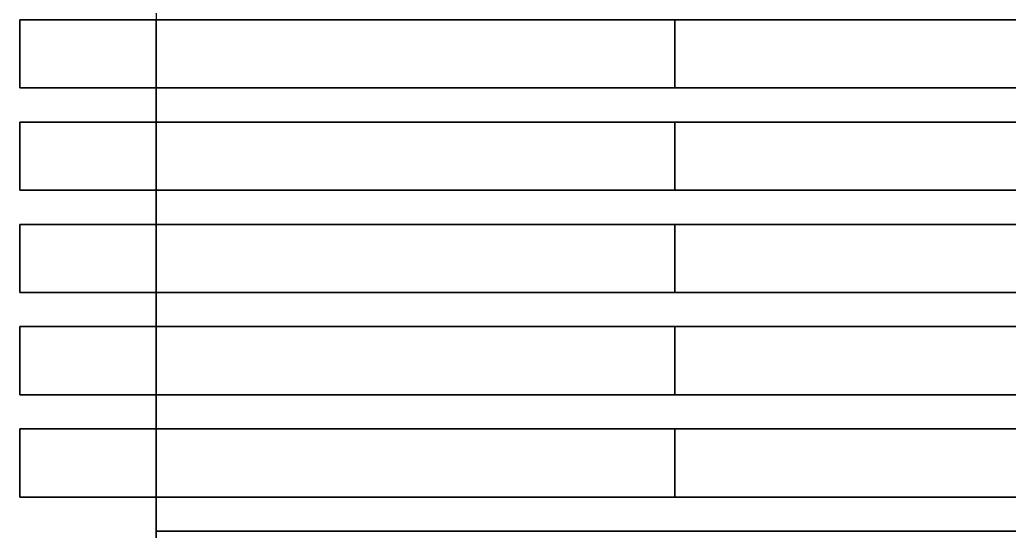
# Model space of a CAD drawing. Header units: millimetres. Extents: x -20 to 230, y 0 to 446.
# Drawn here: x -20 to 125, y 93 to 168 of the extents above; entities that cross this region are included whole.
import ezdxf

# ---------------------------------------------------------------- set-up
doc = ezdxf.new("R2010")
doc.units = ezdxf.units.MM
for name, color, linetype, plot in [('5', 33, 'Continuous', False), ('6', 41, 'Continuous', False), ('7', 253, 'Continuous', False), ('8', 8, 'Continuous', False), ('9', 61, 'Continuous', False), ('Letra', 250, 'Continuous', False)]:
    doc.layers.add(name, color=color, linetype=linetype, plot=plot)
doc.layers.add('Caixa', color=250, linetype='Continuous')

# ---------------------------------------------------------------- blocks, each defined once
blk = doc.blocks.new('2')
at = {"layer": 'Letra', "invisible_edges": 15}
for points in [[(58.69, -477.5, 130), (0, -477.5, 130), (0, -76, 130), (58.69, -76, 130)], [(67.52, -95, 130), (67.52, -477.5, 130), (58.69, -477.5, 130), (58.69, -86, 130)], [(151.31, -302.47, 130), (90.46, -302.47, 130), (90.86, -336.07, 130), (151.31, -336.07, 130)], [(67.52, -336.07, 130), (68.83, -336.07, 130), (68.83, -329.49, 130), (67.52, -329.49, 130)], [(68.83, -336.07, 125), (68.83, -336.07, 130), (68.83, -329.49, 130), (68.83, -329.49, 125)], [(90.86, -336.07, 125), (90.86, -329.49, 125), (68.83, -329.49, 125), (68.83, -336.07, 125)], [(90.86, -336.07, 130), (90.86, -336.07, 125), (90.86, -329.49, 125), (90.86, -329.49, 130)], [(82.7, -336.07, 130), (82.7, -341.58, 130), (67.52, -341.58, 130), (67.52, -336.07, 130)], [(82.7, -336.07, 130), (82.7, -336.07, 125), (68.83, -336.07, 125), (68.83, -336.07, 130)], [(83.87, -336.28, 130), (83.87, -336.28, 125), (82.7, -336.07, 125), (82.7, -336.07, 130)], [(87.83, -336.07, 125), (88.79, -336.69, 125), (83.87, -336.28, 125), (82.7, -336.07, 125)], [(82.7, -341.58, 130), (83.99, -341.32, 130), (83.87, -336.28, 130), (82.7, -336.07, 130)], [(84.49, -336.65, 130), (84.49, -336.65, 125), (83.87, -336.28, 125), (83.87, -336.28, 130)], [(83.87, -336.28, 125), (84.49, -336.65, 125), (85.08, -337.27, 125), (88.79, -336.69, 125)], [(83.87, -336.28, 130), (84.49, -336.65, 130), (84.81, -340.72, 130), (83.99, -341.32, 130)], [(151.31, -336.07, 130), (89.06, -346.4, 130), (87.77, -347.27, 130), (151.31, -347.27, 130)], [(88.79, -336.69, 130), (88.79, -336.69, 125), (87.83, -336.07, 125), (87.83, -336.07, 130)], [(90.86, -336.07, 130), (90.86, -336.07, 125), (87.83, -336.07, 125), (87.83, -336.07, 130)], [(87.83, -336.07, 130), (88.79, -336.69, 130), (89.45, -337.29, 130), (151.31, -336.07, 130)], [(151.31, -336.07, 130), (90.59, -344.38, 130), (89.83, -345.58, 130), (89.06, -346.4, 130)], [(89.45, -337.29, 130), (90.36, -338.5, 130), (90.83, -339.52, 130), (151.31, -336.07, 130)], [(91.2, -341.87, 130), (91.01, -343.2, 130), (90.59, -344.38, 130), (151.31, -336.07, 130)], [(90.83, -339.52, 130), (91.14, -340.76, 130), (91.2, -341.87, 130), (151.31, -336.07, 130)], [(85.08, -337.27, 130), (85.08, -337.27, 125), (84.49, -336.65, 125), (84.49, -336.65, 130)], [(84.81, -340.72, 130), (85.3, -340.01, 130), (85.08, -337.27, 130), (84.49, -336.65, 130)], [(88.79, -336.69, 125), (89.45, -337.29, 125), (90.36, -338.5, 125), (85.08, -337.27, 125)], [(85.47, -338.1, 130), (85.47, -338.1, 125), (85.08, -337.27, 125), (85.08, -337.27, 130)], [(85.08, -337.27, 125), (85.47, -338.1, 125), (85.55, -339.13, 125), (90.36, -338.5, 125)], [(85.3, -340.01, 130), (85.55, -339.13, 130), (85.47, -338.1, 130), (85.08, -337.27, 130)], [(89.45, -337.29, 130), (89.45, -337.29, 125), (88.79, -336.69, 125), (88.79, -336.69, 130)], [(90.36, -338.5, 130), (90.36, -338.5, 125), (89.45, -337.29, 125), (89.45, -337.29, 130)], [(85.55, -339.13, 125), (85.3, -340.01, 125), (84.81, -340.72, 125), (91.01, -343.2, 125)], [(85.3, -340.01, 130), (85.3, -340.01, 125), (85.55, -339.13, 125), (85.55, -339.13, 130)], [(85.55, -339.13, 130), (85.55, -339.13, 125), (85.47, -338.1, 125), (85.47, -338.1, 130)], [(90.36, -338.5, 125), (90.83, -339.52, 125), (91.14, -340.76, 125), (85.55, -339.13, 125)], [(91.14, -340.76, 125), (91.2, -341.87, 125), (91.01, -343.2, 125), (85.55, -339.13, 125)], [(90.83, -339.52, 130), (90.83, -339.52, 125), (90.36, -338.5, 125), (90.36, -338.5, 130)], [(84.81, -340.72, 125), (83.99, -341.32, 125), (82.7, -341.58, 125), (89.83, -345.58, 125)], [(83.99, -341.32, 130), (83.99, -341.32, 125), (84.81, -340.72, 125), (84.81, -340.72, 130)], [(84.81, -340.72, 130), (84.81, -340.72, 125), (85.3, -340.01, 125), (85.3, -340.01, 130)], [(91.01, -343.2, 125), (90.59, -344.38, 125), (89.83, -345.58, 125), (84.81, -340.72, 125)], [(91.14, -340.76, 130), (91.14, -340.76, 125), (90.83, -339.52, 125), (90.83, -339.52, 130)], [(68.83, -348.51, 130), (67.52, -348.51, 130), (67.52, -341.58, 130), (68.83, -341.58, 130)], [(82.7, -341.58, 130), (82.7, -341.58, 125), (68.83, -341.58, 125), (68.83, -341.58, 130)], [(68.83, -348.51, 125), (68.83, -348.51, 130), (68.83, -341.58, 130), (68.83, -341.58, 125)], [(82.7, -341.58, 125), (82.7, -348.51, 125), (68.83, -348.51, 125), (68.83, -341.58, 125)], [(82.7, -341.58, 125), (83.99, -341.32, 125), (83.99, -341.32, 130), (82.7, -341.58, 130)], [(89.83, -345.58, 125), (89.06, -346.4, 125), (87.77, -347.27, 125), (82.7, -341.58, 125)], [(87.77, -347.27, 125), (83.87, -348.72, 125), (82.7, -348.51, 125), (82.7, -341.58, 125)], [(91.01, -343.2, 130), (91.01, -343.2, 125), (91.2, -341.87, 125), (91.2, -341.87, 130)], [(91.2, -341.87, 130), (91.2, -341.87, 125), (91.14, -340.76, 125), (91.14, -340.76, 130)], [(90.59, -344.38, 130), (90.59, -344.38, 125), (91.01, -343.2, 125), (91.01, -343.2, 130)], [(89.83, -345.58, 130), (89.83, -345.58, 125), (90.59, -344.38, 125), (90.59, -344.38, 130)], [(87.77, -347.27, 130), (87.77, -347.27, 125), (89.06, -346.4, 125), (89.06, -346.4, 130)], [(89.06, -346.4, 130), (89.06, -346.4, 125), (89.83, -345.58, 125), (89.83, -345.58, 130)], [(87.77, -347.27, 125), (88.92, -348.29, 125), (84.49, -349.08, 125), (83.87, -348.72, 125)], [(88.92, -348.29, 130), (88.92, -348.29, 125), (87.77, -347.27, 125), (87.77, -347.27, 130)], [(87.77, -347.27, 130), (88.92, -348.29, 130), (89.64, -349.18, 130), (151.31, -347.27, 130)], [(151.31, -347.27, 130), (89.64, -349.18, 130), (90.24, -350.24, 130), (90.7, -351.47, 130)], [(90.7, -351.47, 130), (90.95, -352.85, 130), (90.95, -354.14, 130), (151.31, -347.27, 130)], [(151.31, -347.27, 130), (90.95, -354.14, 130), (90.75, -355.32, 130), (151.31, -355.32, 130)], [(82.7, -348.51, 130), (82.7, -354.02, 130), (67.52, -354.02, 130), (67.52, -348.51, 130)], [(82.7, -348.51, 130), (82.7, -348.51, 125), (68.83, -348.51, 125), (68.83, -348.51, 130)], [(83.87, -348.72, 130), (83.87, -348.72, 125), (82.7, -348.51, 125), (82.7, -348.51, 130)], [(82.7, -354.02, 130), (83.99, -353.75, 130), (83.87, -348.72, 130), (82.7, -348.51, 130)], [(84.49, -349.08, 130), (84.49, -349.08, 125), (83.87, -348.72, 125), (83.87, -348.72, 130)], [(83.87, -348.72, 130), (84.49, -349.08, 130), (84.81, -353.16, 130), (83.99, -353.75, 130)], [(88.92, -348.29, 125), (89.64, -349.18, 125), (90.24, -350.24, 125), (84.49, -349.08, 125)], [(85.08, -349.7, 130), (85.08, -349.7, 125), (84.49, -349.08, 125), (84.49, -349.08, 130)], [(84.49, -349.08, 125), (85.08, -349.7, 125), (85.47, -350.54, 125), (90.24, -350.24, 125)], [(84.81, -353.16, 130), (85.3, -352.45, 130), (85.08, -349.7, 130), (84.49, -349.08, 130)], [(89.64, -349.18, 130), (89.64, -349.18, 125), (88.92, -348.29, 125), (88.92, -348.29, 130)], [(90.24, -350.24, 130), (90.24, -350.24, 125), (89.64, -349.18, 125), (89.64, -349.18, 130)], [(85.47, -350.54, 130), (85.47, -350.54, 125), (85.08, -349.7, 125), (85.08, -349.7, 130)], [(85.3, -352.45, 130), (85.55, -351.56, 130), (85.47, -350.54, 130), (85.08, -349.7, 130)], [(85.47, -350.54, 125), (85.55, -351.56, 125), (85.3, -352.45, 125), (90.95, -352.85, 125)], [(90.24, -350.24, 125), (90.7, -351.47, 125), (90.95, -352.85, 125), (85.47, -350.54, 125)], [(85.55, -351.56, 130), (85.55, -351.56, 125), (85.47, -350.54, 125), (85.47, -350.54, 130)], [(90.7, -351.47, 130), (90.7, -351.47, 125), (90.24, -350.24, 125), (90.24, -350.24, 130)], [(85.3, -352.45, 130), (85.3, -352.45, 125), (85.55, -351.56, 125), (85.55, -351.56, 130)], [(90.95, -352.85, 130), (90.95, -352.85, 125), (90.7, -351.47, 125), (90.7, -351.47, 130)], [(82.7, -354.02, 125), (83.99, -353.75, 125), (83.99, -353.75, 130), (82.7, -354.02, 130)], [(83.99, -353.75, 125), (82.7, -354.02, 125), (82.7, -361.12, 125), (84.21, -361.08, 125)], [(85.3, -352.45, 125), (84.81, -353.16, 125), (83.99, -353.75, 125), (90.75, -355.32, 125)], [(83.99, -353.75, 130), (83.99, -353.75, 125), (84.81, -353.16, 125), (84.81, -353.16, 130)], [(90.75, -355.32, 125), (90.39, -356.42, 125), (89.8, -357.57, 125), (83.99, -353.75, 125)], [(83.99, -353.75, 125), (89.8, -357.57, 125), (89.06, -358.55, 125), (87.88, -359.64, 125)], [(87.88, -359.64, 125), (86.62, -360.39, 125), (85.41, -360.85, 125), (83.99, -353.75, 125)], [(85.41, -360.85, 125), (84.21, -361.08, 125), (83.99, -353.75, 125)], [(84.81, -353.16, 130), (84.81, -353.16, 125), (85.3, -352.45, 125), (85.3, -352.45, 130)], [(90.95, -352.85, 125), (90.95, -354.14, 125), (90.75, -355.32, 125), (85.3, -352.45, 125)], [(90.95, -354.14, 130), (90.95, -354.14, 125), (90.95, -352.85, 125), (90.95, -352.85, 130)], [(68.83, -361.12, 130), (67.52, -361.12, 130), (67.52, -354.02, 130), (68.83, -354.02, 130)], [(82.7, -354.02, 130), (82.7, -354.02, 125), (68.83, -354.02, 125), (68.83, -354.02, 130)], [(68.83, -361.12, 125), (68.83, -361.12, 130), (68.83, -354.02, 130), (68.83, -354.02, 125)], [(82.7, -354.02, 125), (82.7, -361.12, 125), (68.83, -361.12, 125), (68.83, -354.02, 125)], [(90.75, -355.32, 130), (90.75, -355.32, 125), (90.95, -354.14, 125), (90.95, -354.14, 130)], [(89.8, -357.57, 130), (88.81, -368.93, 130), (151.31, -368.93, 130), (151.31, -355.32, 130)], [(151.31, -355.32, 130), (90.75, -355.32, 130), (90.39, -356.42, 130), (89.8, -357.57, 130)], [(89.8, -357.57, 130), (89.8, -357.57, 125), (90.39, -356.42, 125), (90.39, -356.42, 130)], [(90.39, -356.42, 130), (90.39, -356.42, 125), (90.75, -355.32, 125), (90.75, -355.32, 130)], [(85.7, -366.28, 130), (87.88, -359.64, 130), (89.06, -358.55, 130), (89.8, -357.57, 130)], [(89.8, -357.57, 130), (88.81, -368.93, 130), (87.56, -367.64, 130), (85.7, -366.28, 130)], [(89.06, -358.55, 130), (89.06, -358.55, 125), (89.8, -357.57, 125), (89.8, -357.57, 130)], [(87.88, -359.64, 130), (87.88, -359.64, 125), (89.06, -358.55, 125), (89.06, -358.55, 130)], [(82.7, -361.12, 130), (84.21, -361.08, 130), (85.41, -360.85, 130), (85.7, -366.28, 130)], [(84.21, -361.08, 130), (84.21, -361.08, 125), (85.41, -360.85, 125), (85.41, -360.85, 130)], [(85.41, -360.85, 130), (86.62, -360.39, 130), (87.88, -359.64, 130), (85.7, -366.28, 130)], [(85.41, -360.85, 130), (85.41, -360.85, 125), (86.62, -360.39, 125), (86.62, -360.39, 130)], [(86.62, -360.39, 130), (86.62, -360.39, 125), (87.88, -359.64, 125), (87.88, -359.64, 130)], [(70.13, -369.9, 130), (67.52, -369.9, 130), (67.52, -361.12, 130), (71, -368.61, 130)], [(71, -368.61, 130), (67.52, -361.12, 130), (71.39, -361.12, 130), (72.55, -366.98, 130)], [(82.7, -361.12, 130), (82.7, -361.12, 125), (68.83, -361.12, 125), (68.83, -361.12, 130)], [(72.55, -366.98, 130), (74.49, -365.8, 130), (76.7, -365, 130), (71.39, -361.12, 130)], [(76.7, -365, 130), (71.39, -361.12, 130), (78.97, -361.12, 130), (79.12, -364.64, 130)], [(78.97, -361.12, 130), (79.12, -364.64, 130), (81.5, -364.77, 130), (82.7, -361.12, 130)], [(81.5, -364.77, 130), (83.52, -365.27, 130), (85.7, -366.28, 130), (82.7, -361.12, 130)], [(82.7, -361.12, 130), (82.7, -361.12, 125), (84.21, -361.08, 125), (84.21, -361.08, 130)], [(74.49, -365.8, 125), (76.7, -365, 125), (79.18, -364.64, 125), (77.64, -370.83, 125)], [(74.49, -365.8, 130), (74.49, -365.8, 125), (76.7, -365, 125), (76.7, -365, 130)], [(76.7, -365, 130), (76.7, -365, 125), (79.18, -364.64, 125), (79.18, -364.64, 130)], [(79.18, -364.64, 125), (81.5, -364.77, 125), (78.4, -384.28, 125), (77.64, -384.04, 125)], [(77.64, -384.04, 125), (77.64, -370.83, 125), (79.18, -364.64, 125)], [(83.52, -365.27, 125), (81.5, -364.77, 125), (78.4, -384.28, 125), (81.99, -370.83, 125)], [(79.18, -364.64, 130), (79.18, -364.64, 125), (81.5, -364.77, 125), (81.5, -364.77, 130)], [(81.5, -364.77, 130), (81.5, -364.77, 125), (83.52, -365.27, 125), (83.52, -365.27, 130)], [(81.99, -370.83, 125), (82.75, -370.86, 125), (83.57, -371.07, 125), (83.52, -365.27, 125)], [(83.52, -365.27, 130), (83.52, -365.27, 125), (85.7, -366.28, 125), (85.7, -366.28, 130)], [(83.52, -365.27, 125), (85.7, -366.28, 125), (87.56, -367.64, 125), (83.57, -371.07, 125)], [(71, -368.61, 125), (72.55, -366.98, 125), (74.49, -365.8, 125), (75.5, -372.1, 125)], [(72.55, -366.98, 130), (72.55, -366.98, 125), (74.49, -365.8, 125), (74.49, -365.8, 130)], [(75.5, -372.1, 125), (76.53, -371.35, 125), (77.64, -370.83, 125), (74.49, -365.8, 125)], [(85.7, -366.28, 130), (85.7, -366.28, 125), (87.56, -367.64, 125), (87.56, -367.64, 130)], [(71, -368.61, 130), (71, -368.61, 125), (72.55, -366.98, 125), (72.55, -366.98, 130)], [(83.57, -371.07, 125), (84.63, -371.68, 125), (85.42, -372.55, 125), (87.56, -367.64, 125)], [(85.42, -372.55, 125), (85.94, -373.69, 125), (88.81, -368.93, 125), (87.56, -367.64, 125)], [(87.56, -367.64, 130), (87.56, -367.64, 125), (88.81, -368.93, 125), (88.81, -368.93, 130)], [(69.3, -371.54, 125), (70.13, -369.9, 125), (71, -368.61, 125), (74.32, -373.51, 125)], [(70.13, -369.9, 130), (70.13, -369.9, 125), (71, -368.61, 125), (71, -368.61, 130)], [(74.32, -373.51, 125), (74.84, -372.79, 125), (75.5, -372.1, 125), (71, -368.61, 125)], [(88.81, -368.93, 125), (89.98, -370.98, 125), (86.07, -375.06, 125), (85.94, -373.69, 125)], [(88.81, -368.93, 130), (88.81, -368.93, 125), (89.98, -370.98, 125), (89.98, -370.98, 130)], [(88.81, -368.93, 130), (89.98, -370.98, 130), (90.64, -373.25, 130), (151.31, -368.93, 130)], [(151.31, -368.93, 130), (90.64, -373.25, 130), (90.77, -375.49, 130), (151.31, -375.49, 130)], [(67.52, -375.45, 130), (69.3, -371.54, 130), (70.13, -369.9, 130), (67.52, -369.9, 130)], [(69.3, -371.54, 130), (69.3, -371.54, 125), (70.13, -369.9, 125), (70.13, -369.9, 130)], [(73.67, -381.03, 130), (73.49, -379.85, 130), (73.39, -378.6, 130), (77.64, -370.83, 130)], [(73.39, -378.6, 130), (73.39, -377.53, 130), (73.47, -376.4, 130), (77.64, -370.83, 130)], [(73.47, -376.4, 130), (73.59, -375.5, 130), (73.84, -374.43, 130), (77.64, -370.83, 130)], [(74.19, -383.05, 130), (73.93, -382.19, 130), (73.67, -381.03, 130), (77.64, -370.83, 130)], [(73.84, -374.43, 130), (74.32, -373.51, 130), (74.84, -372.79, 130), (77.64, -370.83, 130)], [(77.64, -384.04, 130), (74.47, -383.84, 130), (74.19, -383.05, 130), (77.64, -370.83, 130)], [(74.84, -372.79, 130), (75.5, -372.1, 130), (76.53, -371.35, 130), (77.64, -370.83, 130)], [(77.64, -370.83, 130), (77.64, -370.83, 125), (76.53, -371.35, 125), (76.53, -371.35, 130)], [(77.64, -384.04, 130), (77.64, -384.04, 125), (77.64, -370.83, 125), (77.64, -370.83, 130)], [(81.99, -370.83, 125), (81.99, -378.6, 125), (79.39, -384.49, 125), (78.4, -384.28, 125)], [(81.99, -370.83, 130), (81.99, -378.6, 130), (81.99, -378.6, 125), (81.99, -370.83, 125)], [(82.75, -370.86, 130), (82.75, -370.86, 125), (81.99, -370.83, 125), (81.99, -370.83, 130)], [(81.99, -370.83, 130), (82.75, -370.86, 130), (83.62, -378.33, 130), (81.99, -378.6, 130)], [(83.57, -371.07, 130), (83.57, -371.07, 125), (82.75, -370.86, 125), (82.75, -370.86, 130)], [(83.62, -378.33, 130), (84.89, -377.51, 130), (83.57, -371.07, 130), (82.75, -370.86, 130)], [(84.63, -371.68, 130), (84.63, -371.68, 125), (83.57, -371.07, 125), (83.57, -371.07, 130)], [(83.57, -371.07, 130), (84.63, -371.68, 130), (85.75, -376.29, 130), (84.89, -377.51, 130)], [(89.98, -370.98, 125), (90.64, -373.25, 125), (90.77, -375.49, 125), (86.07, -375.06, 125)], [(89.98, -370.98, 130), (89.98, -370.98, 125), (90.64, -373.25, 125), (90.64, -373.25, 130)], [(68.26, -375.45, 130), (68.58, -373.66, 130), (69.3, -371.54, 130), (67.52, -375.45, 130)], [(68.26, -375.47, 125), (68.58, -373.66, 125), (69.3, -371.54, 125), (73.59, -375.5, 125)], [(68.58, -373.66, 130), (68.58, -373.66, 125), (69.3, -371.54, 125), (69.3, -371.54, 130)], [(73.59, -375.5, 125), (73.84, -374.43, 125), (74.32, -373.51, 125), (69.3, -371.54, 125)], [(75.5, -372.1, 130), (75.5, -372.1, 125), (74.84, -372.79, 125), (74.84, -372.79, 130)], [(76.53, -371.35, 130), (76.53, -371.35, 125), (75.5, -372.1, 125), (75.5, -372.1, 130)], [(85.42, -372.55, 130), (85.42, -372.55, 125), (84.63, -371.68, 125), (84.63, -371.68, 130)], [(85.75, -376.29, 130), (86.07, -375.06, 130), (85.42, -372.55, 130), (84.63, -371.68, 130)], [(85.94, -373.69, 130), (85.94, -373.69, 125), (85.42, -372.55, 125), (85.42, -372.55, 130)], [(85.42, -372.55, 130), (85.94, -373.69, 130), (86.07, -375.06, 130)], [(68.26, -375.47, 130), (68.26, -375.47, 125), (68.58, -373.66, 125), (68.58, -373.66, 130)], [(74.32, -373.51, 130), (74.32, -373.51, 125), (73.84, -374.43, 125), (73.84, -374.43, 130)], [(74.84, -372.79, 130), (74.84, -372.79, 125), (74.32, -373.51, 125), (74.32, -373.51, 130)], [(86.07, -375.06, 130), (86.07, -375.06, 125), (85.94, -373.69, 125), (85.94, -373.69, 130)], [(90.64, -373.25, 130), (90.64, -373.25, 125), (90.77, -375.49, 125), (90.77, -375.49, 130)], [(68.18, -377.55, 130), (68.26, -375.45, 130), (67.52, -375.45, 130), (67.52, -378.85, 130)], [(68.18, -377.55, 130), (68.26, -375.47, 130), (68.26, -375.47, 125), (68.18, -377.55, 125)], [(68.18, -377.55, 125), (68.26, -375.47, 125), (73.39, -377.53, 125), (73.39, -378.6, 125)], [(73.39, -377.53, 125), (73.47, -376.4, 125), (73.59, -375.5, 125), (68.26, -375.47, 125)], [(73.59, -375.5, 130), (73.59, -375.5, 125), (73.47, -376.4, 125), (73.47, -376.4, 130)], [(73.84, -374.43, 130), (73.84, -374.43, 125), (73.59, -375.5, 125), (73.59, -375.5, 130)], [(85.75, -376.29, 130), (85.75, -376.29, 125), (86.07, -375.06, 125), (86.07, -375.06, 130)], [(85.75, -376.29, 125), (86.07, -375.06, 125), (88.57, -381.18, 125), (86.88, -382.72, 125)], [(86.07, -375.06, 125), (90.77, -375.49, 125), (90.4, -377.72, 125), (89.66, -379.62, 125)], [(89.66, -379.62, 125), (88.57, -381.18, 125), (86.07, -375.06, 125)], [(90.77, -375.49, 130), (90.77, -375.49, 125), (90.4, -377.72, 125), (90.4, -377.72, 130)], [(90.4, -377.72, 130), (90.77, -375.49, 130), (151.31, -375.49, 130), (151.31, -397.5, 130)], [(73.47, -376.4, 130), (73.47, -376.4, 125), (73.39, -377.53, 125), (73.39, -377.53, 130)], [(84.89, -377.51, 130), (84.89, -377.51, 125), (85.75, -376.29, 125), (85.75, -376.29, 130)], [(84.89, -377.51, 125), (85.13, -383.73, 125), (86.88, -382.72, 125), (85.75, -376.29, 125)], [(68.18, -377.55, 130), (68.44, -379.75, 130), (67.52, -379.75, 130), (67.52, -378.85, 130)], [(68.44, -379.75, 130), (68.44, -379.75, 125), (68.18, -377.55, 125), (68.18, -377.55, 130)], [(73.49, -379.85, 125), (73.39, -378.6, 125), (68.18, -377.55, 125), (68.44, -379.75, 125)], [(73.39, -377.53, 130), (73.39, -377.53, 125), (73.39, -378.6, 125), (73.39, -378.6, 130)], [(81.99, -378.6, 125), (83.62, -378.33, 125), (83.2, -384.37, 125), (81.86, -384.58, 125)], [(81.99, -378.6, 130), (81.99, -378.6, 125), (83.62, -378.33, 125), (83.62, -378.33, 130)], [(83.2, -384.37, 125), (85.13, -383.73, 125), (84.89, -377.51, 125), (83.62, -378.33, 125)], [(83.62, -378.33, 130), (83.62, -378.33, 125), (84.89, -377.51, 125), (84.89, -377.51, 130)], [(90.4, -377.72, 130), (89.66, -379.62, 130), (89.33, -390.61, 130), (90.67, -392.99, 130)], [(90.4, -377.72, 130), (90.4, -377.72, 125), (89.66, -379.62, 125), (89.66, -379.62, 130)], [(90.4, -377.72, 130), (90.67, -392.99, 130), (91.08, -395.05, 130), (99.63, -401.82, 130)], [(90.4, -377.72, 130), (99.63, -401.82, 130), (151.31, -401.82, 130), (151.31, -397.5, 130)], [(68.44, -379.75, 130), (69.07, -381.95, 130), (70.17, -384.21, 130), (67.52, -379.75, 130)], [(70.17, -384.21, 130), (67.52, -384.21, 130), (67.52, -379.75, 130)], [(69.07, -381.95, 130), (68.44, -379.75, 130), (68.44, -379.75, 125), (69.07, -381.95, 125)], [(69.07, -381.95, 125), (68.44, -379.75, 125), (73.49, -379.85, 125), (73.67, -381.03, 125)], [(73.39, -378.6, 130), (73.39, -378.6, 125), (73.49, -379.85, 125), (73.49, -379.85, 130)], [(73.49, -379.85, 130), (73.49, -379.85, 125), (73.67, -381.03, 125), (73.67, -381.03, 130)], [(81.99, -378.6, 125), (79.39, -384.49, 125), (80.48, -384.61, 125), (81.86, -384.58, 125)], [(87.25, -388.9, 130), (88.57, -381.18, 130), (89.66, -379.62, 130), (89.33, -390.61, 130)], [(89.66, -379.62, 130), (89.66, -379.62, 125), (88.57, -381.18, 125), (88.57, -381.18, 130)], [(74.19, -383.05, 125), (73.93, -382.19, 125), (73.67, -381.03, 125), (69.07, -381.95, 125)], [(73.67, -381.03, 130), (73.67, -381.03, 125), (73.93, -382.19, 125), (73.93, -382.19, 130)], [(85.51, -388.06, 130), (87.25, -388.9, 130), (88.57, -381.18, 130), (86.88, -382.72, 130)], [(88.57, -381.18, 130), (88.57, -381.18, 125), (86.88, -382.72, 125), (86.88, -382.72, 130)], [(70.17, -384.21, 130), (70.17, -384.21, 125), (69.07, -381.95, 125), (69.07, -381.95, 130)], [(70.17, -384.21, 125), (69.07, -381.95, 125), (74.19, -383.05, 125), (74.47, -383.84, 125)], [(73.93, -382.19, 130), (73.93, -382.19, 125), (74.19, -383.05, 125), (74.19, -383.05, 130)], [(85.51, -388.06, 130), (83.2, -384.37, 130), (85.13, -383.73, 130), (86.88, -382.72, 130)], [(86.88, -382.72, 130), (86.88, -382.72, 125), (85.13, -383.73, 125), (85.13, -383.73, 130)], [(74.47, -383.84, 130), (75.4, -387.67, 130), (73.35, -388.48, 130), (67.52, -388.48, 130)], [(67.52, -388.48, 130), (67.52, -384.21, 130), (74.47, -383.84, 130), (67.52, -388.48, 130)], [(74.47, -383.84, 130), (70.17, -384.21, 130), (70.17, -384.21, 125), (74.47, -383.84, 125)], [(74.19, -383.05, 130), (74.47, -383.84, 130), (74.47, -383.84, 125), (74.19, -383.05, 125)], [(74.47, -383.84, 130), (75.25, -387.71, 130), (77.83, -387.11, 130), (77.64, -384.04, 130)], [(78.4, -384.28, 130), (78.4, -384.28, 125), (77.64, -384.04, 125), (77.64, -384.04, 130)], [(77.64, -384.04, 130), (77.8, -387.11, 130), (80.48, -386.97, 130), (78.4, -384.28, 130)], [(85.13, -383.73, 130), (85.13, -383.73, 125), (83.2, -384.37, 125), (83.2, -384.37, 130)], [(79.39, -384.49, 130), (79.39, -384.49, 125), (78.4, -384.28, 125), (78.4, -384.28, 130)], [(80.48, -386.97, 130), (78.4, -384.28, 130), (79.39, -384.49, 130), (80.48, -384.61, 130)], [(80.48, -384.61, 130), (80.48, -384.61, 125), (79.39, -384.49, 125), (79.39, -384.49, 130)], [(80.48, -386.97, 130), (80.44, -384.61, 130), (81.86, -384.58, 130), (83.2, -384.37, 130)], [(80.48, -386.97, 130), (83.02, -387.29, 130), (85.51, -388.06, 130), (83.2, -384.37, 130)], [(81.86, -384.58, 130), (81.86, -384.58, 125), (80.48, -384.61, 125), (80.48, -384.61, 130)], [(83.2, -384.37, 130), (83.2, -384.37, 125), (81.86, -384.58, 125), (81.86, -384.58, 130)], [(78.89, -393.35, 125), (77.83, -387.11, 125), (75.25, -387.71, 125), (73.35, -388.48, 125)], [(75.25, -387.71, 130), (75.25, -387.71, 125), (77.83, -387.11, 125), (77.83, -387.11, 130)], [(77.83, -387.11, 130), (77.83, -387.11, 125), (80.48, -386.97, 125), (80.48, -386.97, 130)], [(82.43, -393.84, 125), (83.02, -387.29, 125), (80.48, -386.97, 125), (77.83, -387.11, 125)], [(77.83, -387.11, 125), (82.43, -393.84, 125), (80.54, -393.35, 125), (78.89, -393.35, 125)], [(80.48, -386.97, 130), (80.48, -386.97, 125), (83.02, -387.29, 125), (83.02, -387.29, 130)], [(73.35, -388.48, 130), (71.57, -389.51, 130), (69.81, -391.22, 130), (67.52, -388.48, 130)], [(69.81, -391.22, 130), (68.88, -392.9, 130), (67.52, -388.48, 130)], [(67.52, -388.48, 130), (68.88, -392.9, 130), (68.4, -394.85, 130), (67.52, -397.31, 130)], [(75.87, -394.39, 125), (73.35, -388.48, 125), (71.57, -389.51, 125), (69.81, -391.22, 125)], [(71.57, -389.51, 130), (71.57, -389.51, 125), (73.35, -388.48, 125), (73.35, -388.48, 130)], [(73.35, -388.48, 130), (73.35, -388.48, 125), (75.25, -387.71, 125), (75.25, -387.71, 130)], [(73.35, -388.48, 125), (78.89, -393.35, 125), (77.37, -393.69, 125), (75.87, -394.39, 125)], [(82.43, -393.84, 125), (87.25, -388.9, 125), (85.51, -388.06, 125), (83.02, -387.29, 125)], [(83.02, -387.29, 130), (83.02, -387.29, 125), (85.51, -388.06, 125), (85.51, -388.06, 130)], [(87.25, -388.9, 125), (85.51, -388.06, 125), (85.51, -388.06, 130), (87.25, -388.9, 130)], [(69.81, -391.22, 130), (69.81, -391.22, 125), (71.57, -389.51, 125), (71.57, -389.51, 130)], [(87.25, -388.9, 125), (85.01, -395.6, 125), (83.91, -394.65, 125), (82.43, -393.84, 125)], [(85.01, -395.6, 125), (90.67, -392.99, 125), (89.33, -390.61, 125), (87.25, -388.9, 125)], [(87.25, -388.9, 130), (87.25, -388.9, 125), (89.33, -390.61, 125), (89.33, -390.61, 130)], [(75.87, -394.39, 125), (69.81, -391.22, 125), (68.88, -392.9, 125), (68.4, -394.85, 125)], [(68.88, -392.9, 130), (68.88, -392.9, 125), (69.81, -391.22, 125), (69.81, -391.22, 130)], [(89.33, -390.61, 130), (89.33, -390.61, 125), (90.67, -392.99, 125), (90.67, -392.99, 130)], [(68.4, -394.85, 130), (68.4, -394.85, 125), (68.88, -392.9, 125), (68.88, -392.9, 130)], [(75.87, -394.39, 125), (68.4, -394.85, 125), (68.39, -396.46, 125), (68.78, -398.18, 125)], [(68.78, -398.18, 125), (75.87, -394.39, 125), (74.69, -395.3, 125), (74.01, -396.25, 125)], [(74.69, -395.3, 130), (75.87, -394.39, 130), (82.43, -393.84, 130), (83.91, -394.65, 130)], [(74.69, -395.3, 130), (74.69, -395.3, 125), (75.87, -394.39, 125), (75.87, -394.39, 130)], [(75.87, -394.39, 130), (77.37, -393.69, 130), (80.54, -393.35, 130), (82.43, -393.84, 130)], [(75.87, -394.39, 130), (75.87, -394.39, 125), (77.37, -393.69, 125), (77.37, -393.69, 130)], [(77.37, -393.69, 130), (77.37, -393.69, 125), (78.89, -393.35, 125), (78.89, -393.35, 130)], [(77.37, -393.69, 130), (77.37, -393.69, 130), (78.89, -393.35, 130), (80.54, -393.35, 130)], [(78.89, -393.35, 130), (78.89, -393.35, 125), (80.54, -393.35, 125), (80.54, -393.35, 130)], [(80.54, -393.35, 130), (80.54, -393.35, 125), (82.43, -393.84, 125), (82.43, -393.84, 130)], [(82.43, -393.84, 130), (82.43, -393.84, 125), (83.91, -394.65, 125), (83.91, -394.65, 130)], [(90.67, -392.99, 125), (85.95, -397.62, 125), (85.61, -396.49, 125), (85.01, -395.6, 125)], [(85.95, -397.62, 125), (90.98, -396.83, 125), (91.08, -395.05, 125), (90.67, -392.99, 125)], [(90.67, -392.99, 130), (90.67, -392.99, 125), (91.08, -395.05, 125), (91.08, -395.05, 130)], [(68.4, -394.85, 130), (68.39, -396.46, 130), (68.78, -398.18, 130), (67.52, -400.4, 130)], [(67.52, -400.4, 130), (67.52, -397.31, 130), (68.4, -394.85, 130)], [(68.39, -396.46, 130), (68.39, -396.46, 125), (68.4, -394.85, 125), (68.4, -394.85, 130)], [(73.76, -397.62, 130), (74.01, -396.25, 130), (85.01, -395.6, 130), (85.61, -396.49, 130)], [(74.01, -396.25, 130), (74.69, -395.3, 130), (83.91, -394.65, 130), (85.01, -395.6, 130)], [(74.01, -396.25, 130), (74.01, -396.25, 125), (74.69, -395.3, 125), (74.69, -395.3, 130)], [(83.91, -394.65, 130), (83.91, -394.65, 125), (85.01, -395.6, 125), (85.01, -395.6, 130)], [(85.01, -395.6, 130), (85.01, -395.6, 125), (85.61, -396.49, 125), (85.61, -396.49, 130)], [(99.63, -401.82, 130), (91.08, -395.05, 130), (90.98, -396.83, 130), (90.46, -398.57, 130)], [(91.08, -395.05, 130), (91.08, -395.05, 125), (90.98, -396.83, 125), (90.98, -396.83, 130)], [(68.78, -398.18, 130), (68.78, -398.18, 125), (68.39, -396.46, 125), (68.39, -396.46, 130)], [(68.78, -398.18, 125), (74.01, -396.25, 125), (73.93, -397.62, 125), (73.93, -398.97, 125)], [(73.76, -397.62, 130), (73.76, -397.62, 125), (74.01, -396.25, 125), (74.01, -396.25, 130)], [(73.93, -398.97, 130), (73.76, -397.62, 130), (85.61, -396.49, 130), (85.95, -397.61, 130)], [(90.98, -396.83, 125), (85.53, -400.01, 125), (85.91, -398.98, 125), (85.95, -397.62, 125)], [(85.53, -400.01, 125), (89.81, -399.75, 125), (90.46, -398.57, 125), (90.98, -396.83, 125)], [(85.61, -396.49, 130), (85.61, -396.49, 125), (85.95, -397.62, 125), (85.95, -397.62, 130)], [(90.98, -396.83, 130), (90.98, -396.83, 125), (90.46, -398.57, 125), (90.46, -398.57, 130)], [(68.78, -398.18, 130), (69.65, -399.9, 130), (71.52, -401.82, 130), (67.52, -401.82, 130)], [(67.52, -401.82, 130), (67.52, -400.4, 130), (68.78, -398.18, 130)], [(69.65, -399.9, 130), (69.65, -399.9, 125), (68.78, -398.18, 125), (68.78, -398.18, 130)], [(74.34, -399.96, 125), (73.93, -398.97, 125), (68.78, -398.18, 125), (69.65, -399.9, 125)], [(73.93, -398.97, 130), (73.93, -398.97, 125), (73.76, -397.62, 125), (73.76, -397.62, 130)], [(85.91, -398.98, 130), (85.95, -397.62, 130), (73.93, -398.97, 130), (74.34, -399.96, 130)], [(85.95, -397.62, 130), (85.95, -397.62, 125), (85.91, -398.98, 125), (85.91, -398.98, 130)], [(90.46, -398.57, 125), (90.46, -398.57, 130), (89.81, -399.75, 130), (89.81, -399.75, 125)], [(99.63, -401.82, 130), (90.46, -398.57, 130), (89.81, -399.75, 130)], [(71.52, -401.82, 125), (69.65, -399.9, 125), (69.65, -399.9, 130), (71.52, -401.82, 130)], [(71.52, -401.82, 125), (69.65, -399.9, 125), (75.48, -401.31, 125), (76.27, -401.82, 125)], [(69.65, -399.9, 125), (74.34, -399.96, 125), (74.79, -400.63, 125), (75.48, -401.31, 125)], [(74.34, -399.96, 130), (74.34, -399.96, 125), (73.93, -398.97, 125), (73.93, -398.97, 130)], [(74.79, -400.63, 130), (74.34, -399.96, 130), (85.91, -398.98, 130), (85.53, -400.01, 130)], [(74.79, -400.63, 130), (74.79, -400.63, 125), (74.34, -399.96, 125), (74.34, -399.96, 130)], [(75.48, -401.31, 130), (74.79, -400.63, 130), (85.53, -400.01, 130), (84.8, -400.97, 130)], [(84.8, -400.97, 125), (85.53, -400.01, 125), (89.81, -399.75, 125), (88.92, -400.85, 125)], [(85.53, -400.01, 130), (85.53, -400.01, 125), (84.8, -400.97, 125), (84.8, -400.97, 130)], [(85.91, -398.98, 130), (85.91, -398.98, 125), (85.53, -400.01, 125), (85.53, -400.01, 130)], [(99.63, -401.82, 130), (87.78, -401.82, 130), (88.92, -400.85, 130), (89.81, -399.75, 130)], [(89.81, -399.75, 125), (89.81, -399.75, 130), (88.92, -400.85, 130), (88.92, -400.85, 125)], [(75.48, -401.31, 130), (75.48, -401.31, 125), (74.79, -400.63, 125), (74.79, -400.63, 130)], [(84.8, -400.97, 130), (75.48, -401.31, 130), (76.27, -401.82, 130), (83.41, -401.82, 130)], [(76.27, -401.82, 125), (75.48, -401.31, 125), (75.48, -401.31, 130), (76.27, -401.82, 130)], [(87.78, -401.82, 125), (88.92, -400.85, 125), (84.8, -400.97, 125), (83.41, -401.82, 125)], [(84.8, -400.97, 130), (84.8, -400.97, 125), (83.41, -401.82, 125), (83.41, -401.82, 130)], [(88.92, -400.85, 130), (88.92, -400.85, 125), (87.78, -401.82, 125), (87.78, -401.82, 130)], [(67.52, -401.82, 130), (68.71, -401.82, 130), (68.71, -408.19, 130), (67.52, -408.19, 130)], [(68.71, -408.19, 130), (68.71, -408.19, 125), (68.71, -401.82, 125), (68.71, -401.82, 130)], [(68.71, -401.82, 125), (68.71, -408.19, 125), (99.63, -408.19, 125), (99.63, -401.82, 125)], [(68.71, -401.82, 130), (68.71, -401.82, 125), (71.52, -401.82, 125), (71.52, -401.82, 130)], [(83.41, -401.82, 125), (76.27, -401.82, 125), (76.27, -401.82, 130), (83.41, -401.82, 130)], [(99.63, -401.82, 130), (99.63, -401.82, 125), (87.78, -401.82, 125), (87.78, -401.82, 130)], [(99.63, -408.19, 130), (99.63, -408.19, 125), (99.63, -401.82, 125), (99.63, -401.82, 130)], [(151.31, -401.82, 130), (151.31, -477.5, 130), (105, -477.5, 130), (99.63, -401.82, 130)], [(99.63, -401.82, 130), (105, -477.5, 130), (99.63, -444.94, 130), (99.63, -438.57, 130)]]:
    blk.add_3dface(points, dxfattribs=at)

msp = doc.modelspace()

# ---------------------------------------------------------------- linework, layer by layer
at = {"layer": '5'}
for points in [[(-20, 98, 115), (-20, 108, 115), (76, 108, 115), (76, 98, 115)], [(-20, 108, 115), (-20, 108, 15), (76, 108, 15), (76, 108, 115)], [(-20, 98, 15), (-20, 108, 15), (76, 108, 15), (76, 98, 15)], [(-20, 98, 115), (-20, 108, 115), (-20, 108, 15), (-20, 98, 15)], [(76, 98, 115), (76, 108, 115), (76, 108, 15), (76, 98, 15)], [(-20, 98, 115), (-20, 98, 15), (76, 98, 15), (76, 98, 115)]]:
    msp.add_3dface(points, dxfattribs=at)
at = {"layer": '6'}
for points in [[(-20, 113, 115), (-20, 123, 115), (76, 123, 115), (76, 113, 115)], [(-20, 123, 115), (-20, 123, 15), (76, 123, 15), (76, 123, 115)], [(-20, 113, 15), (-20, 123, 15), (76, 123, 15), (76, 113, 15)], [(-20, 113, 115), (-20, 123, 115), (-20, 123, 15), (-20, 113, 15)], [(76, 113, 115), (76, 123, 115), (76, 123, 15), (76, 113, 15)], [(-20, 113, 115), (-20, 113, 15), (76, 113, 15), (76, 113, 115)]]:
    msp.add_3dface(points, dxfattribs=at)
at = {"layer": '7'}
for points in [[(-20, 128, 115), (-20, 138, 115), (76, 138, 115), (76, 128, 115)], [(-20, 138, 115), (-20, 138, 15), (76, 138, 15), (76, 138, 115)], [(-20, 128, 15), (-20, 138, 15), (76, 138, 15), (76, 128, 15)], [(-20, 128, 115), (-20, 138, 115), (-20, 138, 15), (-20, 128, 15)], [(76, 128, 115), (76, 138, 115), (76, 138, 15), (76, 128, 15)], [(-20, 128, 115), (-20, 128, 15), (76, 128, 15), (76, 128, 115)]]:
    msp.add_3dface(points, dxfattribs=at)
at = {"layer": '8'}
for points in [[(-20, 143, 115), (-20, 153, 115), (76, 153, 115), (76, 143, 115)], [(-20, 153, 115), (-20, 153, 15), (76, 153, 15), (76, 153, 115)], [(-20, 143, 15), (-20, 153, 15), (76, 153, 15), (76, 143, 15)], [(-20, 143, 115), (-20, 153, 115), (-20, 153, 15), (-20, 143, 15)], [(76, 143, 115), (76, 153, 115), (76, 153, 15), (76, 143, 15)], [(-20, 143, 115), (-20, 143, 15), (76, 143, 15), (76, 143, 115)]]:
    msp.add_3dface(points, dxfattribs=at)
at = {"layer": '9'}
for points in [[(-20, 158, 115), (-20, 168, 115), (76, 168, 115), (76, 158, 115)], [(-20, 168, 115), (-20, 168, 15), (76, 168, 15), (76, 168, 115)], [(-20, 158, 15), (-20, 168, 15), (76, 168, 15), (76, 158, 15)], [(-20, 158, 115), (-20, 168, 115), (-20, 168, 15), (-20, 158, 15)], [(76, 158, 115), (76, 168, 115), (76, 168, 15), (76, 158, 15)], [(-20, 158, 115), (-20, 158, 15), (76, 158, 15), (76, 158, 115)]]:
    msp.add_3dface(points, dxfattribs=at)
at = {"layer": 'Caixa'}
for points in [[(0, 446), (0, 0), (210, 0), (210, 446)], [(0, 168, 115), (0, 158, 115), (210, 158, 115), (210, 168, 115)], [(210, 168, 15), (210, 158, 15), (0, 158, 15), (0, 168, 15)], [(210, 153, 112), (210, 158, 112), (0, 158, 112), (0, 153, 112)], [(0, 158, 115), (0, 158, 112), (210, 158, 112), (210, 158, 115)], [(0, 153, 18), (0, 158, 18), (210, 158, 18), (210, 153, 18)], [(210, 158, 15), (210, 158, 18), (0, 158, 18), (0, 158, 15)], [(0, 153, 112), (0, 153, 115), (210, 153, 115), (210, 153, 112)], [(0, 153, 115), (0, 143, 115), (210, 143, 115), (210, 153, 115)], [(210, 153, 18), (210, 153, 15), (0, 153, 15), (0, 153, 18)], [(210, 153, 15), (210, 143, 15), (0, 143, 15), (0, 153, 15)], [(210, 138, 112), (210, 143, 112), (0, 143, 112), (0, 138, 112)], [(0, 143, 115), (0, 143, 112), (210, 143, 112), (210, 143, 115)], [(0, 138, 18), (0, 143, 18), (210, 143, 18), (210, 138, 18)], [(210, 143, 15), (210, 143, 18), (0, 143, 18), (0, 143, 15)], [(0, 138, 112), (0, 138, 115), (210, 138, 115), (210, 138, 112)], [(0, 138, 115), (0, 128, 115), (210, 128, 115), (210, 138, 115)], [(210, 138, 18), (210, 138, 15), (0, 138, 15), (0, 138, 18)], [(210, 138, 15), (210, 128, 15), (0, 128, 15), (0, 138, 15)], [(210, 123, 112), (210, 128, 112), (0, 128, 112), (0, 123, 112)], [(0, 128, 115), (0, 128, 112), (210, 128, 112), (210, 128, 115)], [(0, 123, 18), (0, 128, 18), (210, 128, 18), (210, 123, 18)], [(210, 128, 15), (210, 128, 18), (0, 128, 18), (0, 128, 15)], [(0, 123, 112), (0, 123, 115), (210, 123, 115), (210, 123, 112)], [(0, 123, 115), (0, 113, 115), (210, 113, 115), (210, 123, 115)], [(210, 123, 18), (210, 123, 15), (0, 123, 15), (0, 123, 18)], [(210, 123, 15), (210, 113, 15), (0, 113, 15), (0, 123, 15)], [(210, 108, 112), (210, 113, 112), (0, 113, 112), (0, 108, 112)], [(0, 113, 115), (0, 113, 112), (210, 113, 112), (210, 113, 115)], [(0, 108, 18), (0, 113, 18), (210, 113, 18), (210, 108, 18)], [(210, 113, 15), (210, 113, 18), (0, 113, 18), (0, 113, 15)], [(0, 108, 112), (0, 108, 115), (210, 108, 115), (210, 108, 112)], [(0, 108, 115), (0, 98, 115), (210, 98, 115), (210, 108, 115)], [(210, 108, 18), (210, 108, 15), (0, 108, 15), (0, 108, 18)], [(210, 108, 15), (210, 98, 15), (0, 98, 15), (0, 108, 15)], [(210, 93, 112), (210, 98, 112), (0, 98, 112), (0, 93, 112)], [(0, 98, 115), (0, 98, 112), (210, 98, 112), (210, 98, 115)], [(0, 93, 18), (0, 98, 18), (210, 98, 18), (210, 93, 18)], [(210, 98, 15), (210, 98, 18), (0, 98, 18), (0, 98, 15)], [(0, 93, 112), (0, 93, 115), (210, 93, 115), (210, 93, 112)], [(0, 93, 115), (0, 83, 115), (210, 83, 115), (210, 93, 115)], [(210, 93, 18), (210, 93, 15), (0, 93, 15), (0, 93, 18)], [(210, 93, 15), (210, 83, 15), (0, 83, 15), (0, 93, 15)]]:
    msp.add_3dface(points, dxfattribs=at)
for points, invisible_edges in [([(96, 18, 15), (96, 18, 115), (96, 428, 115), (96, 428, 15)], 15), ([(114, 18, 15), (114, 18, 115), (114, 428, 115), (114, 428, 15)], 15), ([(0, 158, 115), (0, 158, 130), (0, 168, 130), (0, 168, 115)], 5), ([(0, 168, 115), (0, 168, 130), (0, 158, 130), (0, 158, 115)], 5), ([(0, 158, 15), (0, 158), (0, 168), (0, 168, 15)], 5), ([(0, 168, 15), (0, 168), (0, 158), (0, 158, 15)], 5), ([(0, 158, 115), (0, 153, 115), (0, 153, 130), (0, 158, 130)], 11), ([(0, 158, 115), (0, 153, 115), (0, 153, 112), (0, 158, 112)], 1), ([(0, 158, 130), (0, 153, 130), (0, 153, 115), (0, 158, 115)], 14), ([(0, 158, 112), (0, 153, 112), (0, 153, 115), (0, 158, 115)], 4), ([(0, 158, 15), (0, 153, 15), (0, 153), (0, 158)], 11), ([(0, 158, 15), (0, 153, 15), (0, 153, 18), (0, 158, 18)], 1), ([(0, 158), (0, 153), (0, 153, 15), (0, 158, 15)], 14), ([(0, 158, 18), (0, 153, 18), (0, 153, 15), (0, 158, 15)], 4), ([(0, 143, 115), (0, 143, 130), (0, 153, 130), (0, 153, 115)], 5), ([(0, 153, 115), (0, 153, 130), (0, 143, 130), (0, 143, 115)], 5), ([(0, 143, 15), (0, 143), (0, 153), (0, 153, 15)], 5), ([(0, 153, 15), (0, 153), (0, 143), (0, 143, 15)], 5), ([(0, 143, 115), (0, 138, 115), (0, 138, 130), (0, 143, 130)], 11), ([(0, 143, 115), (0, 138, 115), (0, 138, 112), (0, 143, 112)], 1), ([(0, 143, 130), (0, 138, 130), (0, 138, 115), (0, 143, 115)], 14), ([(0, 143, 112), (0, 138, 112), (0, 138, 115), (0, 143, 115)], 4), ([(0, 143, 15), (0, 138, 15), (0, 138), (0, 143)], 11), ([(0, 143, 15), (0, 138, 15), (0, 138, 18), (0, 143, 18)], 1), ([(0, 143), (0, 138), (0, 138, 15), (0, 143, 15)], 14), ([(0, 143, 18), (0, 138, 18), (0, 138, 15), (0, 143, 15)], 4), ([(0, 128, 115), (0, 128, 130), (0, 138, 130), (0, 138, 115)], 5), ([(0, 138, 115), (0, 138, 130), (0, 128, 130), (0, 128, 115)], 5), ([(0, 128, 15), (0, 128), (0, 138), (0, 138, 15)], 5), ([(0, 138, 15), (0, 138), (0, 128), (0, 128, 15)], 5), ([(0, 128, 115), (0, 123, 115), (0, 123, 130), (0, 128, 130)], 11), ([(0, 128, 115), (0, 123, 115), (0, 123, 112), (0, 128, 112)], 1), ([(0, 128, 130), (0, 123, 130), (0, 123, 115), (0, 128, 115)], 14), ([(0, 128, 112), (0, 123, 112), (0, 123, 115), (0, 128, 115)], 4), ([(0, 128, 15), (0, 123, 15), (0, 123), (0, 128)], 11), ([(0, 128, 15), (0, 123, 15), (0, 123, 18), (0, 128, 18)], 1), ([(0, 128), (0, 123), (0, 123, 15), (0, 128, 15)], 14), ([(0, 128, 18), (0, 123, 18), (0, 123, 15), (0, 128, 15)], 4), ([(0, 113, 115), (0, 113, 130), (0, 123, 130), (0, 123, 115)], 5), ([(0, 123, 115), (0, 123, 130), (0, 113, 130), (0, 113, 115)], 5), ([(0, 113, 15), (0, 113), (0, 123), (0, 123, 15)], 5), ([(0, 123, 15), (0, 123), (0, 113), (0, 113, 15)], 5), ([(0, 113, 115), (0, 108, 115), (0, 108, 130), (0, 113, 130)], 11), ([(0, 113, 115), (0, 108, 115), (0, 108, 112), (0, 113, 112)], 1), ([(0, 113, 130), (0, 108, 130), (0, 108, 115), (0, 113, 115)], 14), ([(0, 113, 112), (0, 108, 112), (0, 108, 115), (0, 113, 115)], 4), ([(0, 113, 15), (0, 108, 15), (0, 108), (0, 113)], 11), ([(0, 113, 15), (0, 108, 15), (0, 108, 18), (0, 113, 18)], 1), ([(0, 113), (0, 108), (0, 108, 15), (0, 113, 15)], 14), ([(0, 113, 18), (0, 108, 18), (0, 108, 15), (0, 113, 15)], 4), ([(0, 98, 115), (0, 98, 130), (0, 108, 130), (0, 108, 115)], 5), ([(0, 108, 115), (0, 108, 130), (0, 98, 130), (0, 98, 115)], 5), ([(0, 98, 15), (0, 98), (0, 108), (0, 108, 15)], 5), ([(0, 108, 15), (0, 108), (0, 98), (0, 98, 15)], 5), ([(0, 98, 115), (0, 93, 115), (0, 93, 130), (0, 98, 130)], 11), ([(0, 98, 115), (0, 93, 115), (0, 93, 112), (0, 98, 112)], 1), ([(0, 98, 130), (0, 93, 130), (0, 93, 115), (0, 98, 115)], 14), ([(0, 98, 112), (0, 93, 112), (0, 93, 115), (0, 98, 115)], 4), ([(0, 98, 15), (0, 93, 15), (0, 93), (0, 98)], 11), ([(0, 98, 15), (0, 93, 15), (0, 93, 18), (0, 98, 18)], 1), ([(0, 98), (0, 93), (0, 93, 15), (0, 98, 15)], 14), ([(0, 98, 18), (0, 93, 18), (0, 93, 15), (0, 98, 15)], 4), ([(0, 83, 115), (0, 83, 130), (0, 93, 130), (0, 93, 115)], 5), ([(0, 93, 115), (0, 93, 130), (0, 83, 130), (0, 83, 115)], 5), ([(0, 83, 15), (0, 83), (0, 93), (0, 93, 15)], 5), ([(0, 93, 15), (0, 93), (0, 83), (0, 83, 15)], 5)]:
    msp.add_3dface(points, dxfattribs=dict(at, invisible_edges=invisible_edges))

# ---------------------------------------------------------------- block references
at = {"layer": 'Letra'}
msp.add_blockref('2', (0, 500), dxfattribs=at)

doc.saveas('drawing.dxf')
